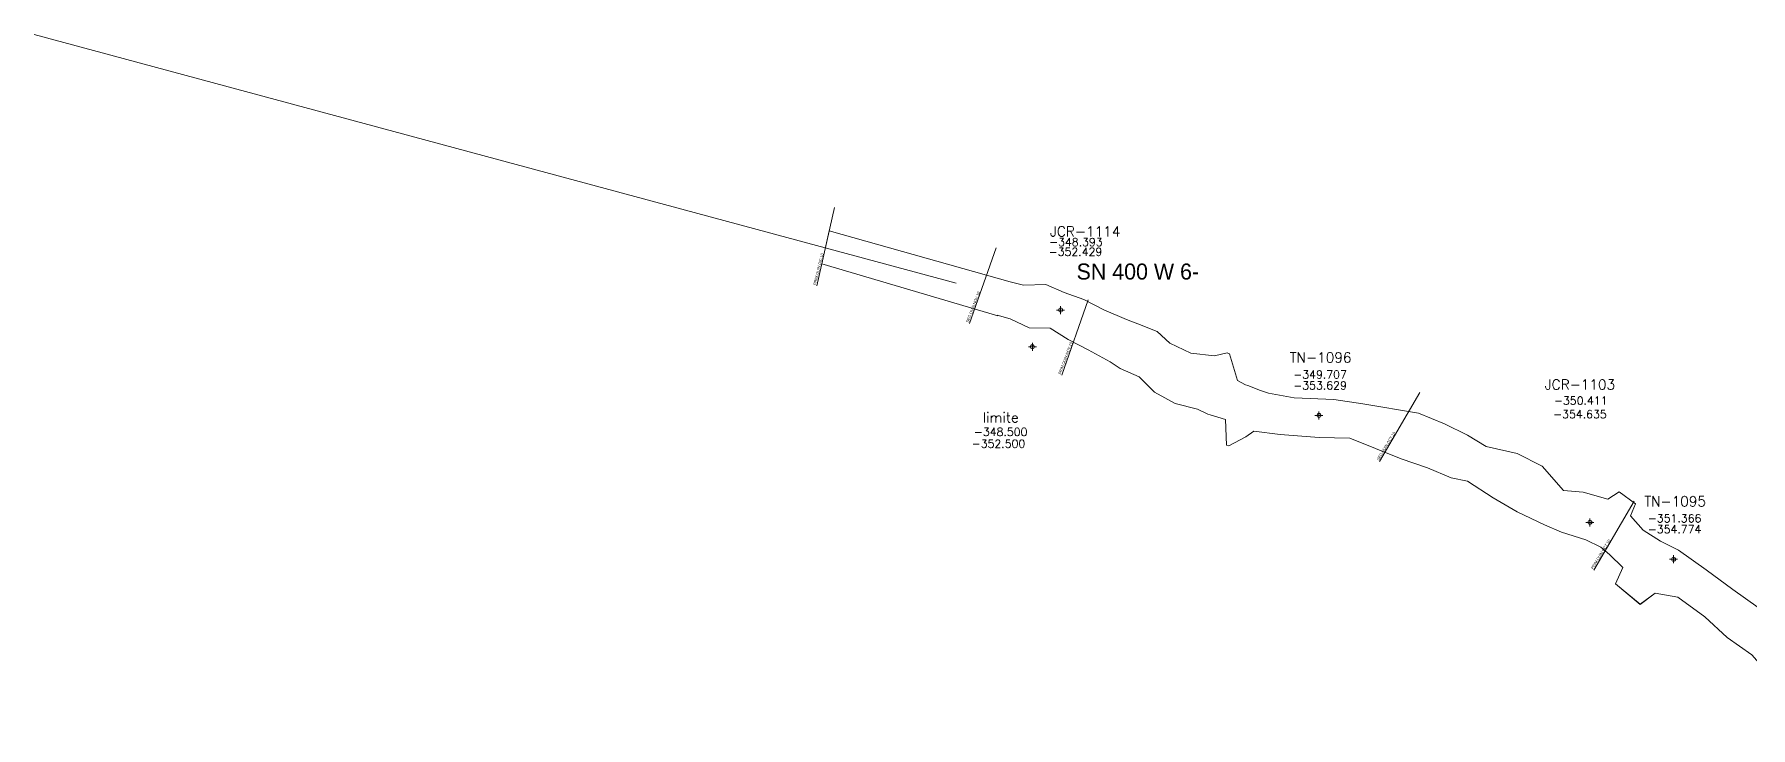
# Model space of a CAD drawing. Extents: x 10449 to 11319, y 9646 to 10021.
# Drawn here: x 10449.4 to 10663.8, y 9934.6 to 10021.2 of the extents above; entities that cross this region are included whole.
import ezdxf
from ezdxf.enums import TextEntityAlignment as Align

# ---------------------------------------------------------------- set-up
doc = ezdxf.new("R2010")
doc.units = 0
doc.header["$MEASUREMENT"] = 0
doc.header["$PDMODE"] = 34
doc.header["$PDSIZE"] = 0.5
for name, color, linetype in [('F-400--7723-EW-SCR', 2, 'Continuous'), ('F-400-7723-EW-FIC', 2, 'Continuous'), ('MEDIDA', 12, 'Continuous')]:
    doc.layers.add(name, color=color, linetype=linetype)
doc.styles.add('ROMAND', font='ROMAND.SHX')
doc.styles.add('ROMANS', font='ROMANS.SHX', dxfattribs={"width": 2.5})

# ---------------------------------------------------------------- blocks, each defined once
blk = doc.blocks.new('F2')
at = {"lineweight": 0}
blk.add_point((0, 0), dxfattribs=at)
at = {"lineweight": 0, "style": 'ROMAND'}
for tag, height, p in [('NOMBRE', 1.25, (0.2, 6.62)), ('CIELO', 1, (0.14, 4.62)), ('PISO', 1, (0.14, 3.25))]:
    blk.add_attdef(tag, text='', height=height, dxfattribs=at).set_placement(p, align=Align.CENTER)
at = {"lineweight": 0, "style": 'ROMANS', "flags": 1}
for tag, p in [('MINA', (-0.07, -3.26)), ('LOCALIZACION', (-0.07, -4.93)), ('ESTRUCTURA', (-0.07, -6.62)), ('NIVEL', (-0.07, -8.29)), ('FECHA', (-0.07, -11.79)), ('OBRA', (-0.07, -10.12)), ('ATRAS', (-0.07, -13.48)), ('TOPOGRAFO', (2.67, -15.3))]:
    blk.add_attdef(tag, text='', height=1.25, dxfattribs=at).set_placement(p, align=Align.CENTER)

msp = doc.modelspace()

# ---------------------------------------------------------------- linework, layer by layer
at = {"color": 1, "linetype": 'Continuous', "lineweight": 0, "flags": 128}
msp.add_lwpolyline([(10564.54, 9990.12), (10449.37, 10021.2)], dxfattribs=at)
at = {"color": 2, "linetype": 'Continuous', "lineweight": 0, "elevation": -347.82, "flags": 128}
msp.add_lwpolyline([(10571.3, 9990.3), (10548.68, 9996.65), (10547.76, 9992.54), (10569.77, 9986.05)], dxfattribs=at)
at = {"layer": 'F-400--7723-EW-SCR', "color": 2, "linetype": 'Continuous', "lineweight": 0, "flags": 128}
for points, elevation in [([(10647.39, 9964.06), (10649.46, 9962.57)], -354.73), ([(10647.39, 9964.06), (10649.46, 9962.57)], -349.82), ([(10646.96, 9952.56), (10650.02, 9949.99)], -350.38), ([(10650.02, 9950), (10646.96, 9952.56)], -354.58)]:
    msp.add_lwpolyline(points, dxfattribs=dict(at, elevation=elevation))
at = {"layer": 'F-400--7723-EW-SCR', "color": 2, "linetype": 'Continuous', "lineweight": 0}
for points in [[(10571.3, 9990.3, -347.82), (10572.96, 9989.87, -348.32), (10575.78, 9989.95, -348.07), (10578.06, 9988.95, -348.12), (10580.52, 9988.09, -347.98), (10583.01, 9986.8, -347.84), (10585.85, 9985.58, -348.13), (10587.25, 9985.03, -348.12), (10589.67, 9984.08, -348.17)], [(10571.3, 9990.3, -352.22), (10572.96, 9989.87, -352.22), (10575.78, 9989.95, -352.27), (10578.06, 9988.95, -352.32), (10580.52, 9988.09, -352.48), (10583.01, 9986.8, -352.54), (10585.85, 9985.58, -352.63), (10587.25, 9985.03, -352.72), (10589.67, 9984.08, -352.77)], [(10569.66, 9986.11, -347.82), (10571.32, 9985.68, -348.32), (10573.66, 9984.55, -348.07), (10576.31, 9984.48, -348.12), (10578.55, 9983.07, -347.98), (10581.04, 9981.77, -347.84), (10583.78, 9980.27, -348.13), (10585.06, 9979.44, -348.12), (10587.44, 9978.4, -348.17)], [(10569.66, 9986.11, -352.22), (10571.32, 9985.68, -352.22), (10573.66, 9984.55, -352.27), (10576.31, 9984.48, -352.32), (10578.55, 9983.07, -352.48), (10581.04, 9981.77, -352.54), (10583.78, 9980.27, -352.63), (10585.06, 9979.44, -352.72), (10587.44, 9978.4, -352.77)], [(10589.67, 9984.08, -348.17), (10589.67, 9984.08, -348.17), (10591.25, 9982.62, -348.09), (10593.89, 9981.36, -348.14), (10596.84, 9981.06, -348.08), (10598.41, 9981.4, -348.5), (10598.7, 9981.31, -348.51), (10599.73, 9977.95, -348.54), (10600.72, 9977.42, -348.75), (10601.01, 9977.33, -348.76), (10602.6, 9976.73, -349.49)], [(10589.67, 9984.08, -352.77), (10589.67, 9984.08, -352.77), (10591.25, 9982.62, -353.09), (10593.89, 9981.36, -352.94), (10596.84, 9981.06, -353.08), (10598.41, 9981.4, -353.1), (10598.7, 9981.31, -353.11), (10599.73, 9977.95, -353.14), (10600.72, 9977.42, -353.25), (10601.01, 9977.33, -353.26), (10602.6, 9976.73, -353.29)], [(10587.44, 9978.4, -348.17), (10587.44, 9978.4, -348.17), (10589.32, 9976.51, -348.09), (10591.91, 9975.07, -348.14), (10594.73, 9974.39, -348.08), (10596.01, 9973.77, -348.5), (10596.29, 9973.68, -348.51), (10598.2, 9973.08, -348.54), (10598.34, 9969.89, -348.75), (10598.63, 9969.8, -348.76), (10600.76, 9970.91, -349.49)], [(10587.44, 9978.4, -352.77), (10587.44, 9978.4, -352.77), (10589.32, 9976.51, -353.09), (10591.91, 9975.07, -352.94), (10594.73, 9974.39, -353.08), (10596.01, 9973.77, -353.1), (10596.29, 9973.68, -353.11), (10598.2, 9973.08, -353.14), (10598.34, 9969.89, -353.25), (10598.63, 9969.8, -353.26), (10600.76, 9970.91, -353.29)], [(10602.6, 9976.73, -349.49), (10602.6, 9976.73, -349.49), (10603.59, 9976.38, -349.85), (10606.79, 9975.8, -349.64), (10611.75, 9975.6, -349.36), (10615.39, 9975.06, -349.85), (10622.33, 9973.88, -349.72), (10622.33, 9973.88, -349.72), (10625.56, 9972.53, -349.91), (10628.44, 9971.11, -348.99)], [(10602.6, 9976.73, -353.29), (10602.6, 9976.73, -353.29), (10603.59, 9976.38, -353.45), (10606.79, 9975.8, -353.74), (10611.75, 9975.6, -353.66), (10615.39, 9975.06, -353.75), (10622.33, 9973.88, -353.92), (10622.33, 9973.88, -353.92), (10625.56, 9972.53, -354.01), (10628.44, 9971.11, -354.09)], [(10600.76, 9970.91, -349.49), (10600.76, 9970.91, -349.49), (10601.76, 9971.63, -349.85), (10605.03, 9971.22, -349.64), (10609.92, 9970.84, -349.36), (10613.74, 9970.76, -349.85), (10620.14, 9968.19, -349.72), (10620.14, 9968.19, -349.72), (10623.44, 9967.03, -349.91), (10626.39, 9965.79, -348.99)], [(10600.76, 9970.91, -353.29), (10600.76, 9970.91, -353.29), (10601.76, 9971.63, -353.45), (10605.03, 9971.22, -353.74), (10609.92, 9970.84, -353.66), (10613.74, 9970.76, -353.75), (10620.14, 9968.19, -353.92), (10620.14, 9968.19, -353.92), (10623.44, 9967.03, -354.01), (10626.39, 9965.79, -354.09)], [(10628.44, 9971.11, -354.09), (10630.77, 9969.7, -354.44), (10634.67, 9968.84, -354.49), (10637.76, 9967.27, -354.64), (10640.43, 9964.23, -354.59), (10642.91, 9964.02, -354.62), (10645.99, 9963.15, -354.77), (10647.39, 9964.06, -354.73)], [(10628.44, 9971.11, -348.99), (10630.77, 9969.7, -349.94), (10634.67, 9968.84, -350.09), (10637.76, 9967.27, -350.14), (10640.43, 9964.23, -350.19), (10642.91, 9964.02, -350.22), (10645.99, 9963.15, -350.17), (10647.39, 9964.06, -349.82)], [(10626.39, 9965.79, -354.09), (10628.43, 9965.4, -354.44), (10631.67, 9963.3, -354.49), (10634.66, 9961.56, -354.64), (10638.09, 9959.92, -354.59), (10640.19, 9959.01, -354.62), (10643.22, 9958.05, -354.77), (10645.11, 9957.14, -354.7), (10646.18, 9956.22, -354.71), (10647.86, 9954.62, -354.75), (10646.96, 9952.56, -354.58)], [(10626.39, 9965.79, -348.99), (10628.43, 9965.4, -349.94), (10631.67, 9963.3, -350.09), (10634.66, 9961.56, -350.14), (10638.09, 9959.92, -350.19), (10640.19, 9959.01, -350.22), (10643.22, 9958.05, -350.17), (10645.11, 9957.14, -349.5), (10646.18, 9956.22, -349.81), (10647.86, 9954.62, -350.25), (10646.96, 9952.56, -350.38)], [(10649.46, 9962.57, -354.7), (10648.81, 9961.05, -354.71), (10650.39, 9959.28, -354.75), (10652.57, 9957.87, -354.58), (10654.81, 9956.77, -354.81)], [(10649.46, 9962.57, -349.5), (10649.46, 9962.57, -349.5), (10648.81, 9961.05, -349.81), (10650.39, 9959.28, -350.25), (10652.57, 9957.87, -350.38), (10654.81, 9956.77, -351.41)], [(10674.32, 9938.79, -351.06), (10673.07, 9940.35, -351.02), (10672.9, 9941.68, -351.48), (10670.95, 9944.84, -351.64), (10667.64, 9947.24, -350.99), (10664.78, 9949.61, -351.05), (10661.61, 9951.86, -351.01), (10658.25, 9954.32, -350.96), (10654.81, 9956.77, -351.41)], [(10674.32, 9938.79, -355.86), (10673.07, 9940.35, -355.92), (10672.9, 9941.68, -355.88), (10670.95, 9944.84, -355.74), (10667.64, 9947.24, -355.59), (10664.78, 9949.61, -355.55), (10661.61, 9951.86, -355.41), (10658.25, 9954.32, -355.16), (10654.81, 9956.77, -354.81)], [(10650.02, 9950, -354.58), (10651.9, 9951.41, -354.81)], [(10650.02, 9949.99, -350.38), (10651.9, 9951.41, -351.41)], [(10670.18, 9934.59, -351.06), (10668.34, 9935.75, -351.02), (10668.53, 9937.42, -351.48), (10666.65, 9940.65, -351.64), (10663.98, 9943.68, -350.99), (10660.9, 9945.84, -351.05), (10658.1, 9948.44, -351.01), (10654.74, 9950.9, -350.96), (10651.9, 9951.41, -351.41)], [(10670.18, 9934.59, -355.86), (10668.34, 9935.75, -355.92), (10668.53, 9937.42, -355.88), (10666.65, 9940.65, -355.74), (10663.98, 9943.68, -355.59), (10660.9, 9945.84, -355.55), (10658.1, 9948.44, -355.41), (10654.74, 9950.9, -355.16), (10651.9, 9951.41, -354.81)]]:
    msp.add_polyline3d(points, dxfattribs=at)
at = {"layer": 'MEDIDA', "color": 2, "linetype": 'Continuous', "lineweight": 0, "flags": 128}
for points, elevation in [([(10549.35, 9999.56), (10547.16, 9989.8)], -348.39), ([(10569.55, 9994.52), (10566.24, 9985.08)], -347.82), ([(10581.06, 9988.04), (10577.75, 9978.61)], -349.71), ([(10622.49, 9976.48), (10617.47, 9967.84)], -351.37), ([(10649.27, 9962.89), (10644.25, 9954.25)], -351.36)]:
    msp.add_lwpolyline(points, dxfattribs=dict(at, elevation=elevation))

# ---------------------------------------------------------------- block references
at = {"layer": 'F-400-7723-EW-FIC', "color": 2, "linetype": 'Continuous', "lineweight": 0}
ref = msp.add_blockref('F2', (10577.61, 9986.76, -348.39), dxfattribs=at)
ref.add_attrib('NOMBRE', 'JCR-1114', dxfattribs={"layer": '0', "lineweight": 0, "height": 1.25, "style": 'ROMAND'}).set_placement((10580.68, 9995.95, -348.39), align=Align.CENTER)
ref.add_attrib('CIELO', '-348.393', dxfattribs={"layer": '0', "lineweight": 0, "height": 1, "style": 'ROMAND'}).set_placement((10579.52, 9994.75, -348.39), align=Align.CENTER)
ref.add_attrib('PISO', '-352.429', dxfattribs={"layer": '0', "lineweight": 0, "height": 1, "style": 'ROMAND'}).set_placement((10579.47, 9993.54, -348.39), align=Align.CENTER)
ref = msp.add_blockref('F2', (10574.08, 9982.17, -348.5), dxfattribs=at)
ref.add_attrib('NOMBRE', 'limite', dxfattribs={"layer": '0', "lineweight": 0, "height": 1.25, "style": 'ROMAND'}).set_placement((10570.12, 9972.72, -348.5), align=Align.CENTER)
ref.add_attrib('CIELO', '-348.500', dxfattribs={"layer": '0', "lineweight": 0, "height": 1, "style": 'ROMAND'}).set_placement((10570.12, 9971.04, -348.5), align=Align.CENTER)
ref.add_attrib('PISO', '-352.500', dxfattribs={"layer": '0', "lineweight": 0, "height": 1, "style": 'ROMAND'}).set_placement((10569.85, 9969.56, -348.5), align=Align.CENTER)
for p, values in [((10609.89, 9973.59, -349.71), {'NOMBRE': 'TN-1096', 'CIELO': '-349.707', 'PISO': '-353.629'}), ((10654.19, 9955.62, -351.37), {'NOMBRE': 'TN-1095', 'CIELO': '-351.366', 'PISO': '-354.774'})]:
    msp.add_blockref('F2', p, dxfattribs=at).add_auto_attribs(values)
ref = msp.add_blockref('F2', (10643.74, 9960.24, -350.41), dxfattribs=at)
ref.add_attrib('NOMBRE', 'JCR-1103', dxfattribs={"layer": '0', "lineweight": 0, "height": 1.25, "style": 'ROMAND'}).set_placement((10642.5, 9976.83, -350.41), align=Align.CENTER)
ref.add_attrib('CIELO', '-350.411', dxfattribs={"layer": '0', "lineweight": 0, "height": 1, "style": 'ROMAND'}).set_placement((10642.6, 9974.94, -350.41), align=Align.CENTER)
ref.add_attrib('PISO', '-354.635', dxfattribs={"layer": '0', "lineweight": 0, "height": 1, "style": 'ROMAND'}).set_placement((10642.5, 9973.25, -350.41), align=Align.CENTER)

# ---------------------------------------------------------------- texts
at = {"color": 1, "linetype": 'Continuous', "lineweight": 0, "insert": (10579.6, 9992.57), "char_height": 2, "width": 45.1718, "attachment_point": 1}
msp.add_mtext('SN 400 W 6-', dxfattribs=at)
at = {"layer": 'MEDIDA', "color": 2, "linetype": 'Continuous', "lineweight": 0, "char_height": 0.3386, "width": 4.2738, "attachment_point": 1}
for s, insert, rotation in [('PRIM.QUIN.DIC.10', (10546.7, 9989.95, -348.39), 76.2937), ('SEG.QUIN.NOV.10', (10565.8, 9985.28, -347.82), 69.6295), ('PRIM.QUIN.NOV.10', (10577.31, 9978.81, -349.71), 69.6295), ('SEG.QUIN.OCT.10', (10617.07, 9968.12, -351.37), 58.8009), ('PRIM.QUIN.OCT.10', (10643.85, 9954.53, -351.36), 58.8009)]:
    msp.add_mtext(s, dxfattribs=dict(at, insert=insert, rotation=rotation))

doc.saveas('drawing.dxf')
